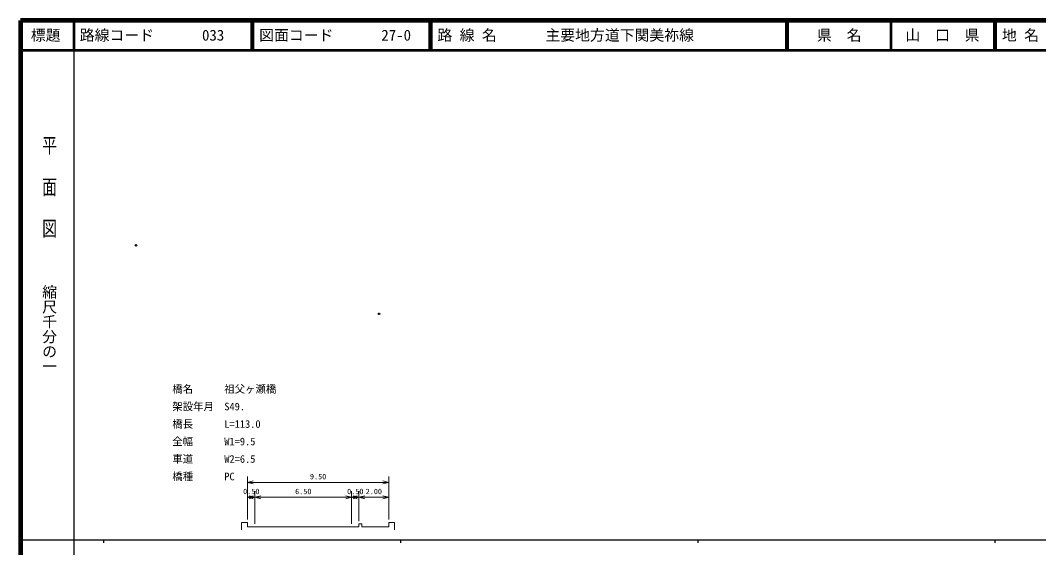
# Model space of a CAD drawing. Units: millimetres on the paper, with parts at other scales. Extents: x 40 to 680, y 20 to 380.
# Drawn here: x 40 to 382.7, y 202.4 to 380 of the extents above; entities that cross this region are included whole.
import ezdxf
from ezdxf.enums import TextEntityAlignment as Align

# ---------------------------------------------------------------- set-up
doc = ezdxf.new("R2010")
doc.units = ezdxf.units.MM
doc.header["$PDMODE"] = 32
doc.header["$PDSIZE"] = 0.5
doc.layers.add('S-OTRS', color=6, linetype='Continuous')
doc.layers.add('S-TTL-TXT', color=7, linetype='Continuous')
for name, color, linetype, lineweight in [('S-STR-HTXT', 7, 'Continuous', 13), ('S-TTL', 2, 'Continuous', 140), ('S-TTL-BAND', 7, 'Continuous', 25), ('S-TTL-LINE', 7, 'Continuous', 50)]:
    doc.layers.add(name, color=color, linetype=linetype, lineweight=lineweight)
doc.styles.add('@ＭＳ ゴシック', font='')
doc.styles.add('ＭＳ ゴシック', font='')
doc.styles.get('@ＭＳ ゴシック').set_extended_font_data('@MS Gothic')
doc.styles.get('ＭＳ ゴシック').set_extended_font_data('MS Gothic')

msp = doc.modelspace()

# ---------------------------------------------------------------- linework, layer by layer
at = {"layer": 'S-OTRS'}
for p in [(78.937, 304.229), (160.748, 281.163)]:
    msp.add_point(p, dxfattribs=at)
at = {"layer": 'S-STR-HTXT'}
for p, q in [((116.475, 211.878), (116.475, 226.378)), ((163.975, 211.878), (163.975, 226.378)), ((118.407, 224.896), (116.475, 224.378)), ((116.475, 224.378), (163.975, 224.378)), ((116.475, 224.378), (118.407, 223.861)), ((163.975, 224.378), (162.043, 224.896)), ((162.043, 223.861), (163.975, 224.378)), ((118.407, 219.896), (116.475, 219.378)), ((116.475, 219.378), (118.975, 219.378)), ((116.475, 219.378), (118.407, 218.861)), ((118.975, 219.378), (117.043, 219.896)), ((117.043, 218.861), (118.975, 219.378)), ((118.975, 210.378), (118.975, 221.378)), ((120.907, 219.896), (118.975, 219.378)), ((118.975, 219.378), (151.475, 219.378)), ((118.975, 219.378), (120.907, 218.861)), ((151.475, 219.378), (149.543, 219.896)), ((149.543, 218.861), (151.475, 219.378)), ((151.475, 210.378), (151.475, 221.378)), ((153.407, 219.896), (151.475, 219.378)), ((151.475, 219.378), (153.975, 219.378)), ((151.475, 219.378), (153.407, 218.861)), ((153.975, 219.378), (152.043, 219.896)), ((152.043, 218.861), (153.975, 219.378)), ((153.975, 211.378), (153.975, 221.378)), ((155.907, 219.896), (153.975, 219.378)), ((153.975, 219.378), (163.975, 219.378)), ((153.975, 219.378), (155.907, 218.861)), ((163.975, 219.378), (162.043, 219.896)), ((162.043, 218.861), (163.975, 219.378)), ((114.475, 210.878), (116.475, 210.878)), ((114.475, 210.878), (114.475, 208.378)), ((116.475, 209.378), (116.475, 210.878)), ((116.475, 209.378), (118.975, 209.378)), ((118.975, 209.378), (151.475, 209.378)), ((151.475, 209.378), (153.975, 209.378)), ((154.975, 210.378), (153.975, 210.378)), ((153.975, 210.378), (153.975, 209.378)), ((154.975, 209.378), (154.975, 210.378)), ((154.975, 209.378), (163.975, 209.378)), ((163.975, 209.378), (163.975, 210.878)), ((163.975, 210.878), (165.975, 210.878)), ((165.975, 210.878), (165.975, 208.378))]:
    msp.add_line(p, q, dxfattribs=at)
at = {"layer": 'S-TTL'}
for p, q in [((40, 380), (40, 20)), ((680, 380), (40, 380))]:
    msp.add_line(p, q, dxfattribs=at)
at = {"layer": 'S-TTL-BAND'}
for p, q in [((58, 370), (58, 20)), ((40, 205), (579, 205)), ((68, 205), (68, 204)), ((168, 205), (168, 204)), ((268, 205), (268, 204)), ((368, 205), (368, 204))]:
    msp.add_line(p, q, dxfattribs=at)
at = {"layer": 'S-TTL-LINE'}
for p, q in [((58, 380), (58, 370)), ((117.75, 380), (117.75, 370)), ((118.25, 380), (118.25, 370)), ((177.75, 380), (177.75, 370)), ((178.25, 380), (178.25, 370)), ((297.75, 380), (297.75, 370)), ((298.25, 380), (298.25, 370)), ((333, 380), (333, 370)), ((367.75, 380), (367.75, 370)), ((368.25, 380), (368.25, 370)), ((40, 370), (680, 370))]:
    msp.add_line(p, q, dxfattribs=at)

# ---------------------------------------------------------------- texts
at = {"layer": 'S-STR-HTXT', "style": 'ＭＳ ゴシック'}
for s, p in [('橋名\u3000\u3000\u3000祖父ヶ瀬橋', (91.145, 253.783)), ('架設年月\u3000S49.', (91.145, 247.892)), ('橋長\u3000\u3000\u3000L=113.0', (91.145, 242.001)), ('全幅\u3000\u3000\u3000W1=9.5', (91.145, 236.11)), ('車道\u3000\u3000\u3000W2=6.5', (91.145, 230.219)), ('橋種\u3000\u3000\u3000PC', (91.145, 224.328))]:
    msp.add_text(s, height=2.566, dxfattribs=at).set_placement(p, align=Align.BOTTOM_LEFT)
for s, p in [('9.50', (140.225, 224.878)), ('0.50', (117.725, 219.878)), ('6.50', (135.225, 219.878)), ('0.50', (152.725, 219.878)), ('2.00', (158.975, 219.878))]:
    msp.add_text(s, height=1.833, dxfattribs=at).set_placement(p, align=Align.BOTTOM_CENTER)
at = {"layer": 'S-TTL-BAND', "style": '@ＭＳ ゴシック', "width": 1.4}
msp.add_text('平  面  図', height=3.666, rotation=270, dxfattribs=at).set_placement((49.777, 306.475), align=Align.MIDDLE_RIGHT)
at = {"layer": 'S-TTL-BAND', "style": '@ＭＳ ゴシック'}
msp.add_text('縮尺千分の一', height=3.666, rotation=270, dxfattribs=at).set_placement((49.777, 261.03), align=Align.MIDDLE_RIGHT)
at = {"layer": 'S-TTL-TXT', "style": 'ＭＳ ゴシック'}
for s, p in [('標題', (48.5, 375)), ('県\u3000名', (315.625, 375)), ('山\u3000口\u3000県', (350.375, 375))]:
    msp.add_text(s, height=3.666, dxfattribs=at).set_placement(p, align=Align.MIDDLE_CENTER)
for s, p in [('路線コード', (60, 375)), ('図面コード', (120.38, 375)), ('路 線 名', (180.38, 375)), ('主要地方道下関美祢線', (216.734, 375)), ('地 名', (370.38, 375)), ('033', (101.142, 375)), ('27-0', (161.521, 375))]:
    msp.add_text(s, height=3.666, dxfattribs=at).set_placement(p, align=Align.MIDDLE_LEFT)

doc.saveas('drawing.dxf')
